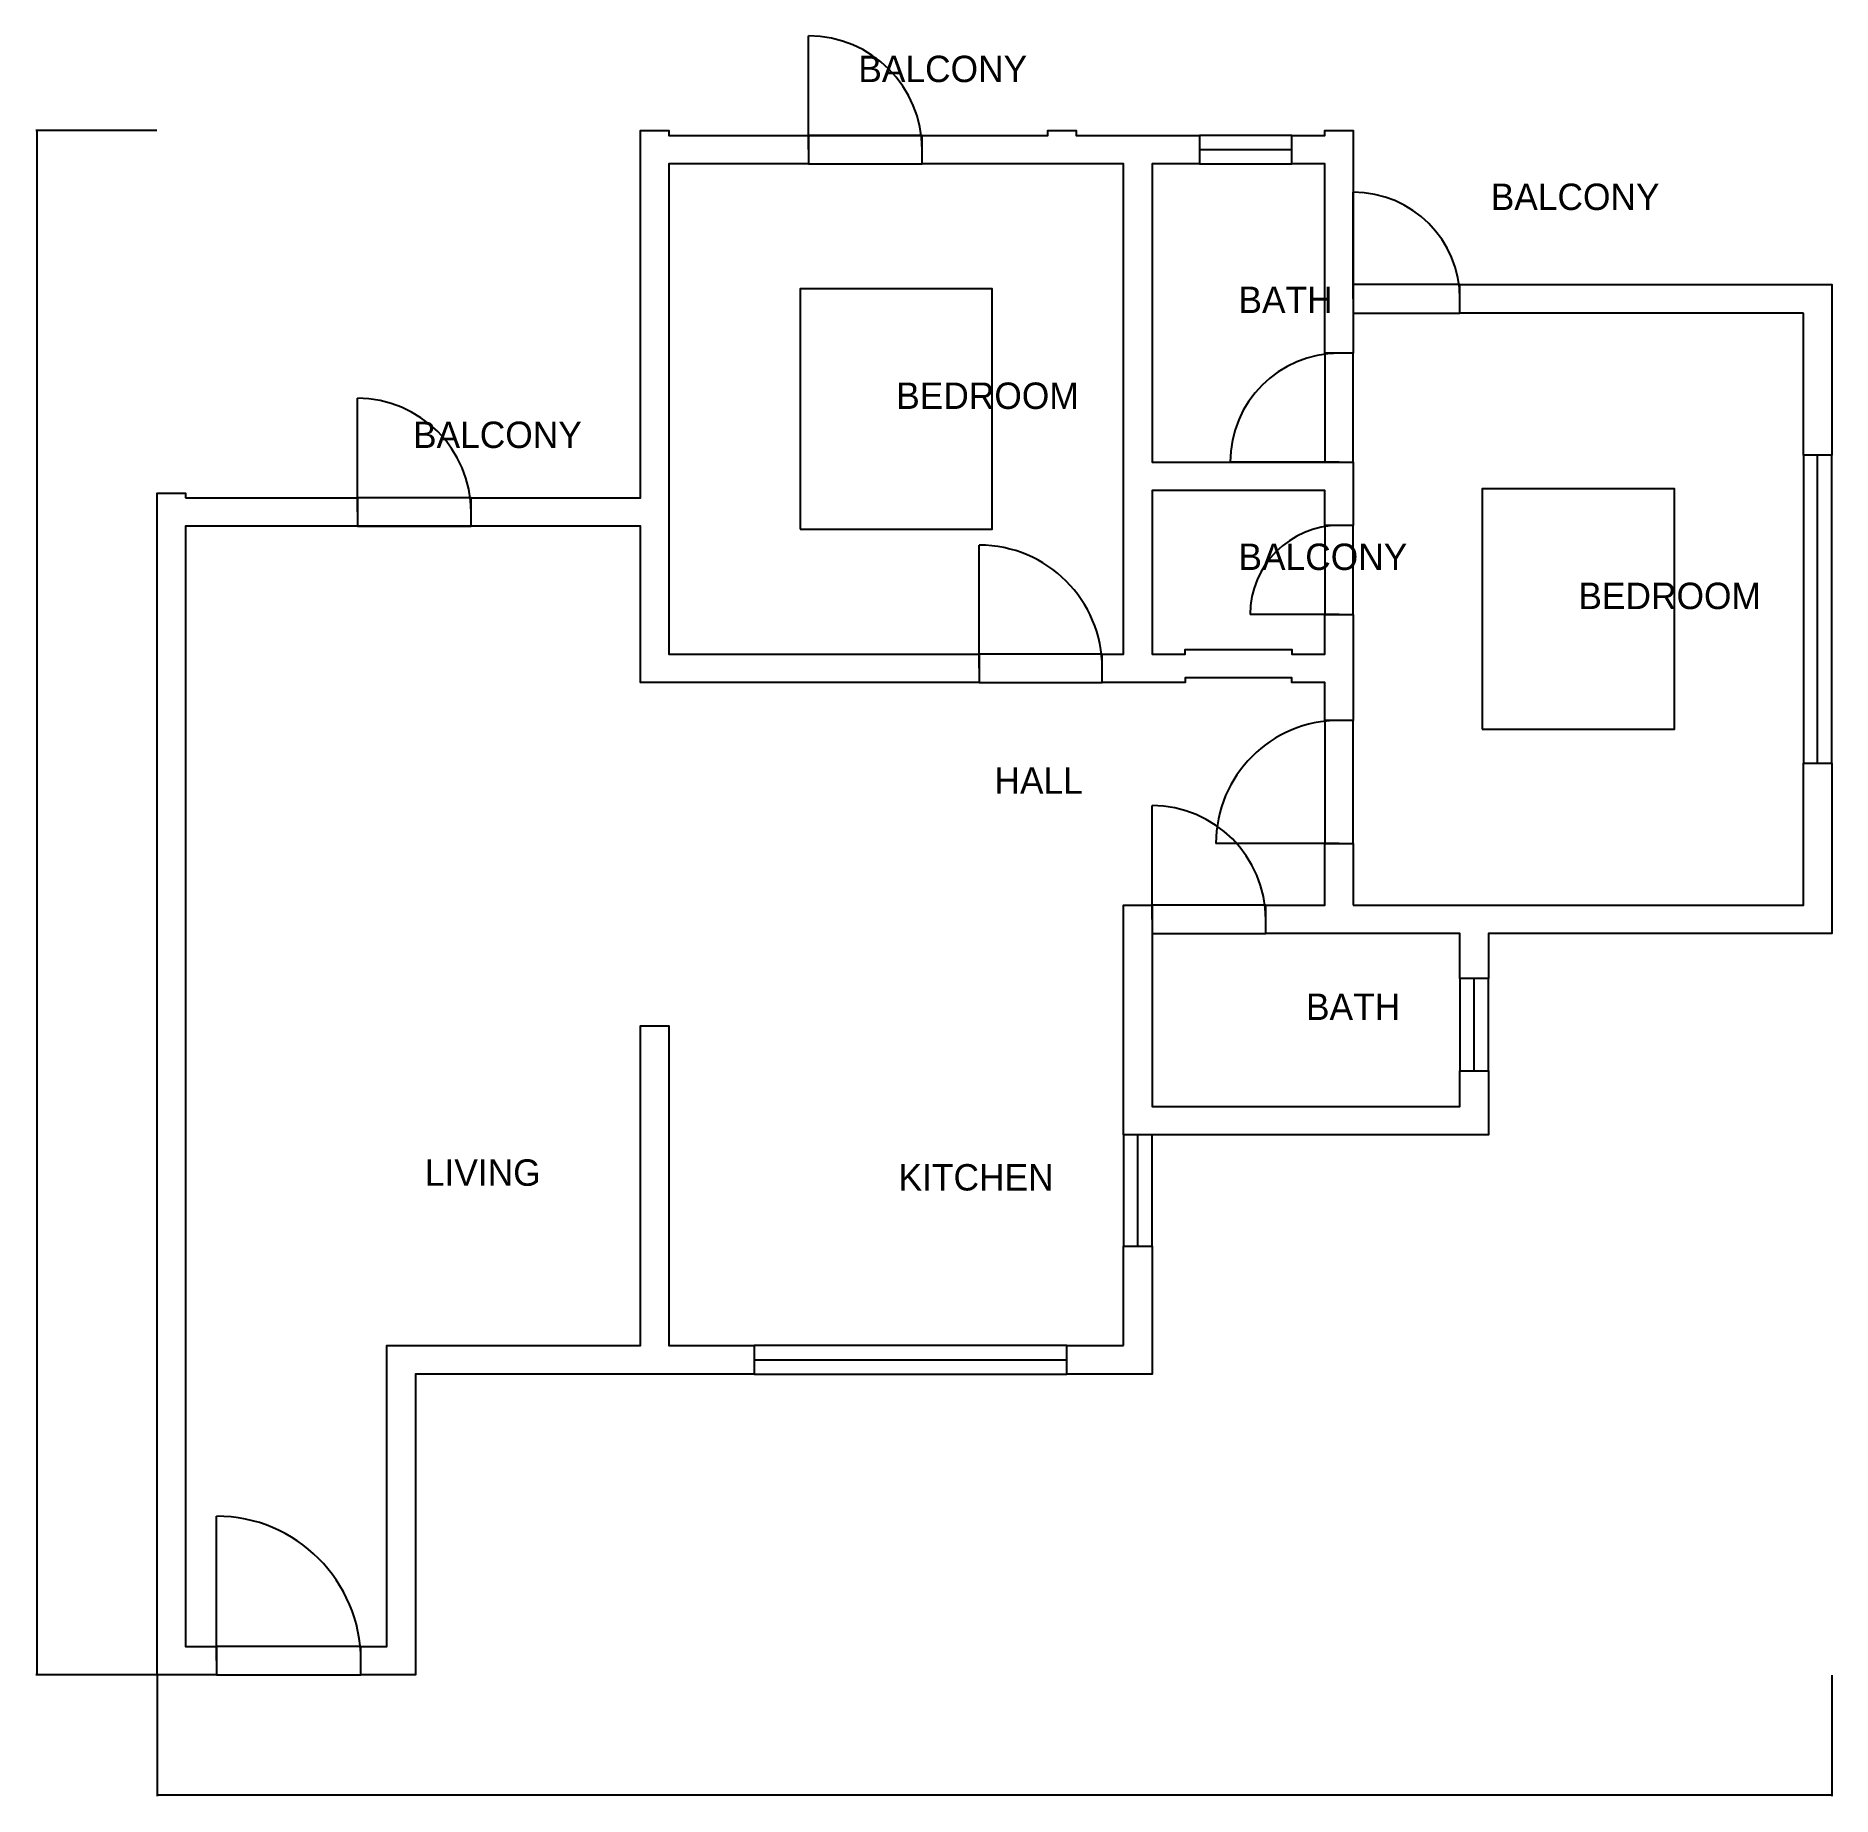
# Model space of a CAD drawing. Extents: x -48 to 541, y -25 to 552.
import ezdxf

# ---------------------------------------------------------------- set-up
doc = ezdxf.new("R2010")
doc.units = 0
for name, color, linetype in [('A-ANNO-DIMS', 7, 'Continuous'), ('A-FURN', 7, 'Continuous'), ('ANNO', 7, 'Continuous'), ('DOOR', 7, 'Continuous'), ('WALL', 7, 'Continuous'), ('WINDOW', 7, 'Continuous')]:
    doc.layers.add(name, color=color, linetype=linetype)
doc.styles.add('OpenSansCondensed-Light', font='OpenSansCondensed-Light.ttf')
doc.dimstyles.new('EZDXF', dxfattribs={"dimtxt": 0.25, "dimasz": 0.175, "dimexe": 0.375, "dimexo": 0.125, "dimgap": 0.1, "dimtad": 1, "dimlfac": 100, "dimzin": 12, "dimdsep": 46, "dimtxsty": 'OpenSansCondensed-Light', "dimblk": 'ARCHTICK', "dimcen": 2.5, "dimazin": 3, "dimtfac": 0.5, "dimtmove": 2, "dimatfit": 3})

# ---------------------------------------------------------------- blocks, each defined once
blk = doc.blocks.new('_ARCHTICK')
at = {"color": 0, "linetype": 'BYBLOCK', "const_width": 0.15}
blk.add_lwpolyline([(-0.5, -0.5), (0.5, 0.5)], dxfattribs=at)

msp = doc.modelspace()

# ---------------------------------------------------------------- linework, layer by layer
at = {"layer": 'A-FURN'}
for points in [[(203.00768, 390.03578), (265.99981, 390.03578), (265.99981, 468.77594), (203.00768, 468.77594)], [(426.64039, 324.42132), (489.63251, 324.42132), (489.63251, 403.16148), (426.64039, 403.16148)]]:
    msp.add_lwpolyline(points, close=True, dxfattribs=at)
at = {"layer": 'DOOR'}
for p, q in [((205.77315, 514.43288), (205.77315, 551.705)), ((384.36872, 465.51322), (384.36872, 500.45584)), ((57.84943, 395.628), (57.84943, 432.90012)), ((379.7097, 411.93455), (343.99059, 411.93455)), ((261.68133, 344.37884), (261.68133, 384.75697)), ((379.7097, 362.01697), (350.53626, 362.01697)), ((318.36601, 262.06958), (318.36601, 299.3417)), ((379.7097, 286.91766), (339.33157, 286.91766)), ((11.64754, 19.02431), (11.64754, 66.39096))]:
    msp.add_line(p, q, dxfattribs=at)
for points in [[(205.77315, 509.77386), (243.04527, 509.77386), (243.04527, 519.09189), (205.77315, 519.09189)], [(384.36872, 460.85421), (419.31133, 460.85421), (419.31133, 470.17224), (384.36872, 470.17224)], [(384.36872, 411.93455), (384.36872, 447.65367), (375.05069, 447.65367), (375.05069, 411.93455)], [(57.84943, 390.96899), (95.12155, 390.96899), (95.12155, 400.28702), (57.84943, 400.28702)], [(384.36872, 362.01697), (384.36872, 391.19041), (375.05069, 391.19041), (375.05069, 362.01697)], [(261.68133, 339.71983), (302.05946, 339.71983), (302.05946, 349.03786), (261.68133, 349.03786)], [(384.36872, 286.91766), (384.36872, 327.29579), (375.05069, 327.29579), (375.05069, 286.91766)], [(318.36601, 257.41057), (355.63813, 257.41057), (355.63813, 266.72859), (318.36601, 266.72859)], [(11.64754, 14.3653), (59.01419, 14.3653), (59.01419, 23.68333), (11.64754, 23.68333)]]:
    msp.add_lwpolyline(points, close=True, dxfattribs=at)
for centre, radius, start, end in [((205.77315, 514.43288), 37.27212, 0, 90), ((384.36872, 465.51322), 34.94261, 0, 90), ((379.7097, 411.93455), 35.71911, 90, 180), ((57.84943, 395.628), 37.27212, 0, 90), ((379.7097, 362.01697), 29.17344, 90, 180), ((261.68133, 344.37884), 40.37813, 0, 90), ((379.7097, 286.91766), 40.37813, 90, 180), ((318.36601, 262.06958), 37.27212, 0, 90), ((11.64754, 19.02431), 47.36665, 0, 90)]:
    msp.add_arc(centre, radius, start, end, dxfattribs=at)
at = {"layer": 'WALL'}
for points in [[(1.553, 400.28702), (57.84943, 400.28702), (57.84943, 390.96899), (95.12155, 390.96899), (95.12155, 400.28702), (150.64148, 400.28702), (150.64148, 520.6449), (159.95951, 520.6449), (159.95951, 519.09189), (284.1999, 519.09189), (284.1999, 520.6449), (293.51793, 520.6449), (293.51793, 519.09189), (333.89606, 519.09189), (333.89606, 509.77386), (318.36601, 509.77386), (318.36601, 411.93455), (384.36872, 411.93455), (384.36872, 391.19041), (375.05069, 391.19041), (375.05069, 402.61653), (318.36601, 402.61653), (318.36601, 349.03786), (329.23704, 349.03786), (329.23704, 350.59086), (364.17965, 350.59086), (364.17965, 349.03786), (375.05069, 349.03786), (375.05069, 362.01697), (384.36872, 362.01697), (384.36872, 327.29579), (375.05069, 327.29579), (375.05069, 339.71983), (364.17965, 339.71983), (364.17965, 341.27283), (329.23704, 341.27283), (329.23704, 339.71983), (302.05946, 339.71983), (302.05946, 349.03786), (309.04798, 349.03786), (309.04798, 509.77386), (243.04527, 509.77386), (243.04527, 519.09189), (205.77315, 519.09189), (205.77315, 509.77386), (159.95951, 509.77386), (159.95951, 349.03786), (261.68133, 349.03786), (261.68133, 339.71983), (150.64148, 339.71983), (150.64148, 390.96899), (1.553, 390.96899), (1.553, 23.68333), (11.64754, 23.68333), (11.64754, 14.3653), (-7.76502, 14.3653), (-7.76502, 401.84002), (1.553, 401.84002)], [(384.36872, 447.65367), (375.05069, 447.65367), (375.05069, 509.77386), (364.17965, 509.77386), (364.17965, 519.09189), (375.05069, 519.09189), (375.05069, 520.6449), (384.36872, 520.6449)], [(531.90418, 460.85421), (419.31133, 460.85421), (419.31133, 470.17224), (541.22221, 470.17224), (541.22221, 414.26406), (531.90418, 414.26406)], [(384.36872, 266.72859), (531.90418, 266.72859), (531.90418, 313.31874), (541.22221, 313.31874), (541.22221, 257.41057), (428.62936, 257.41057), (428.62936, 242.65702), (419.31133, 242.65702), (419.31133, 257.41057), (355.63813, 257.41057), (355.63813, 266.72859), (375.05069, 266.72859), (375.05069, 286.91766), (384.36872, 286.91766)], [(428.62936, 212.37342), (428.62936, 191.40786), (309.04798, 191.40786), (309.04798, 266.72859), (318.36601, 266.72859), (318.36601, 200.72589), (419.31133, 200.72589), (419.31133, 212.37342)], [(187.9136, 122.29914), (187.9136, 112.98111), (76.87374, 112.98111), (76.87374, 14.3653), (59.01419, 14.3653), (59.01419, 23.68333), (67.55571, 23.68333), (67.55571, 122.29914), (150.64148, 122.29914), (150.64148, 227.12697), (159.95951, 227.12697), (159.95951, 122.29914)], [(309.04798, 122.29914), (309.04798, 154.91224), (318.36601, 154.91224), (318.36601, 112.98111), (290.41192, 112.98111), (290.41192, 122.29914)]]:
    msp.add_lwpolyline(points, close=True, dxfattribs=at)
at = {"layer": 'WINDOW'}
for p, q in [((333.89606, 514.43288), (364.17965, 514.43288)), ((536.5632, 313.31874), (536.5632, 414.26406)), ((423.97034, 212.37342), (423.97034, 242.65702)), ((313.70699, 154.91224), (313.70699, 191.40786)), ((187.9136, 117.64012), (290.41192, 117.64012))]:
    msp.add_line(p, q, dxfattribs=at)
for points in [[(333.89606, 509.77386), (364.17965, 509.77386), (364.17965, 519.09189), (333.89606, 519.09189)], [(541.22221, 313.31874), (541.22221, 414.26406), (531.90418, 414.26406), (531.90418, 313.31874)], [(428.62936, 212.37342), (428.62936, 242.65702), (419.31133, 242.65702), (419.31133, 212.37342)], [(318.36601, 154.91224), (318.36601, 191.40786), (309.04798, 191.40786), (309.04798, 154.91224)], [(187.9136, 112.98111), (290.41192, 112.98111), (290.41192, 122.29914), (187.9136, 122.29914)]]:
    msp.add_lwpolyline(points, close=True, dxfattribs=at)

# ---------------------------------------------------------------- texts
at = {"layer": 'ANNO'}
for s, p in [('BALCONY', (222.0797, 536.5632)), ('BALCONY', (429.40586, 494.63207)), ('BATH', (346.70835, 460.85421)), ('BEDROOM', (234.50374, 429.40586)), ('BALCONY', (76.09724, 416.59357)), ('BALCONY', (346.70835, 376.60369)), ('BEDROOM', (458.13645, 363.7914)), ('HALL', (266.72859, 303.22421)), ('BATH', (368.83867, 229.06823)), ('LIVING', (79.97965, 174.71274)), ('KITCHEN', (235.28025, 173.16005))]:
    msp.add_text(s, height=8.661417, dxfattribs=at).set_placement(p)

# ---------------------------------------------------------------- dimensions: what is measured, and where the dimension line sits
at = {"layer": 'A-ANNO-DIMS'}
msp.add_linear_dim(base=(-47.1351, 14.3653), p1=(-7.76502, 14.3653), p2=(-7.76502, 520.6449), angle=90, dimstyle='EZDXF', dxfattribs=at).render()
msp.add_linear_dim(base=(-7.76502, -25.00478), p1=(-7.76502, 14.3653), p2=(541.22221, 14.3653), dimstyle='EZDXF', dxfattribs=at).render()

doc.saveas('drawing.dxf')
